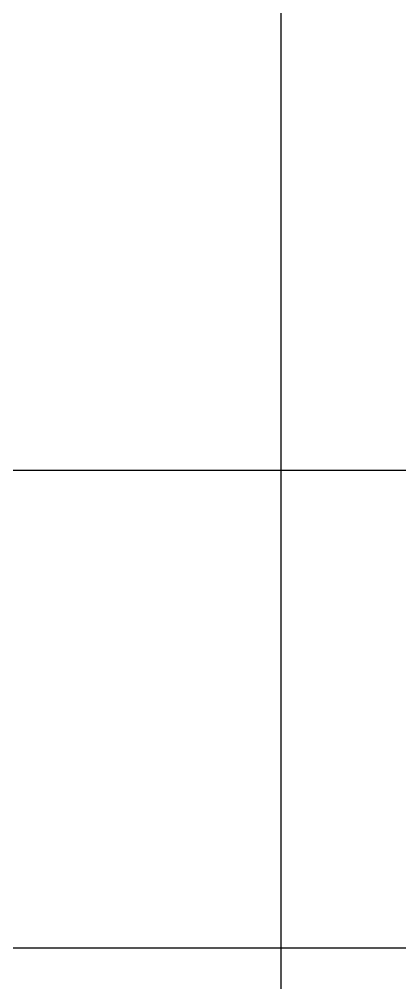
# Model space of a CAD drawing. Extents: x 343352 to 432452, y 769729 to 1078684.
# Drawn here: x 429157 to 429835, y 782139 to 783854 of the extents above; entities that cross this region are included whole.
import ezdxf

# ---------------------------------------------------------------- set-up
doc = ezdxf.new("R2010")
doc.units = 0
doc.header["$LTSCALE"] = 1000
doc.header["$MEASUREMENT"] = 0
doc.layers.add('PUB_TITLE', color=4, linetype='Continuous')

msp = doc.modelspace()

# ---------------------------------------------------------------- linework, layer by layer
at = {"layer": 'PUB_TITLE'}
for p, q in [((429623.1, 780501.1), (429623.5, 786451.1)), ((429623.5, 780501.1), (429623.5, 786451.1)), ((425840.8, 783051.4), (431450.7, 783051)), ((425841, 783051.1), (431451, 783051.1)), ((425840.7, 782201.4), (431450.7, 782201)), ((425841, 782201.1), (431451, 782201.1))]:
    msp.add_line(p, q, dxfattribs=at)

doc.saveas('drawing.dxf')
